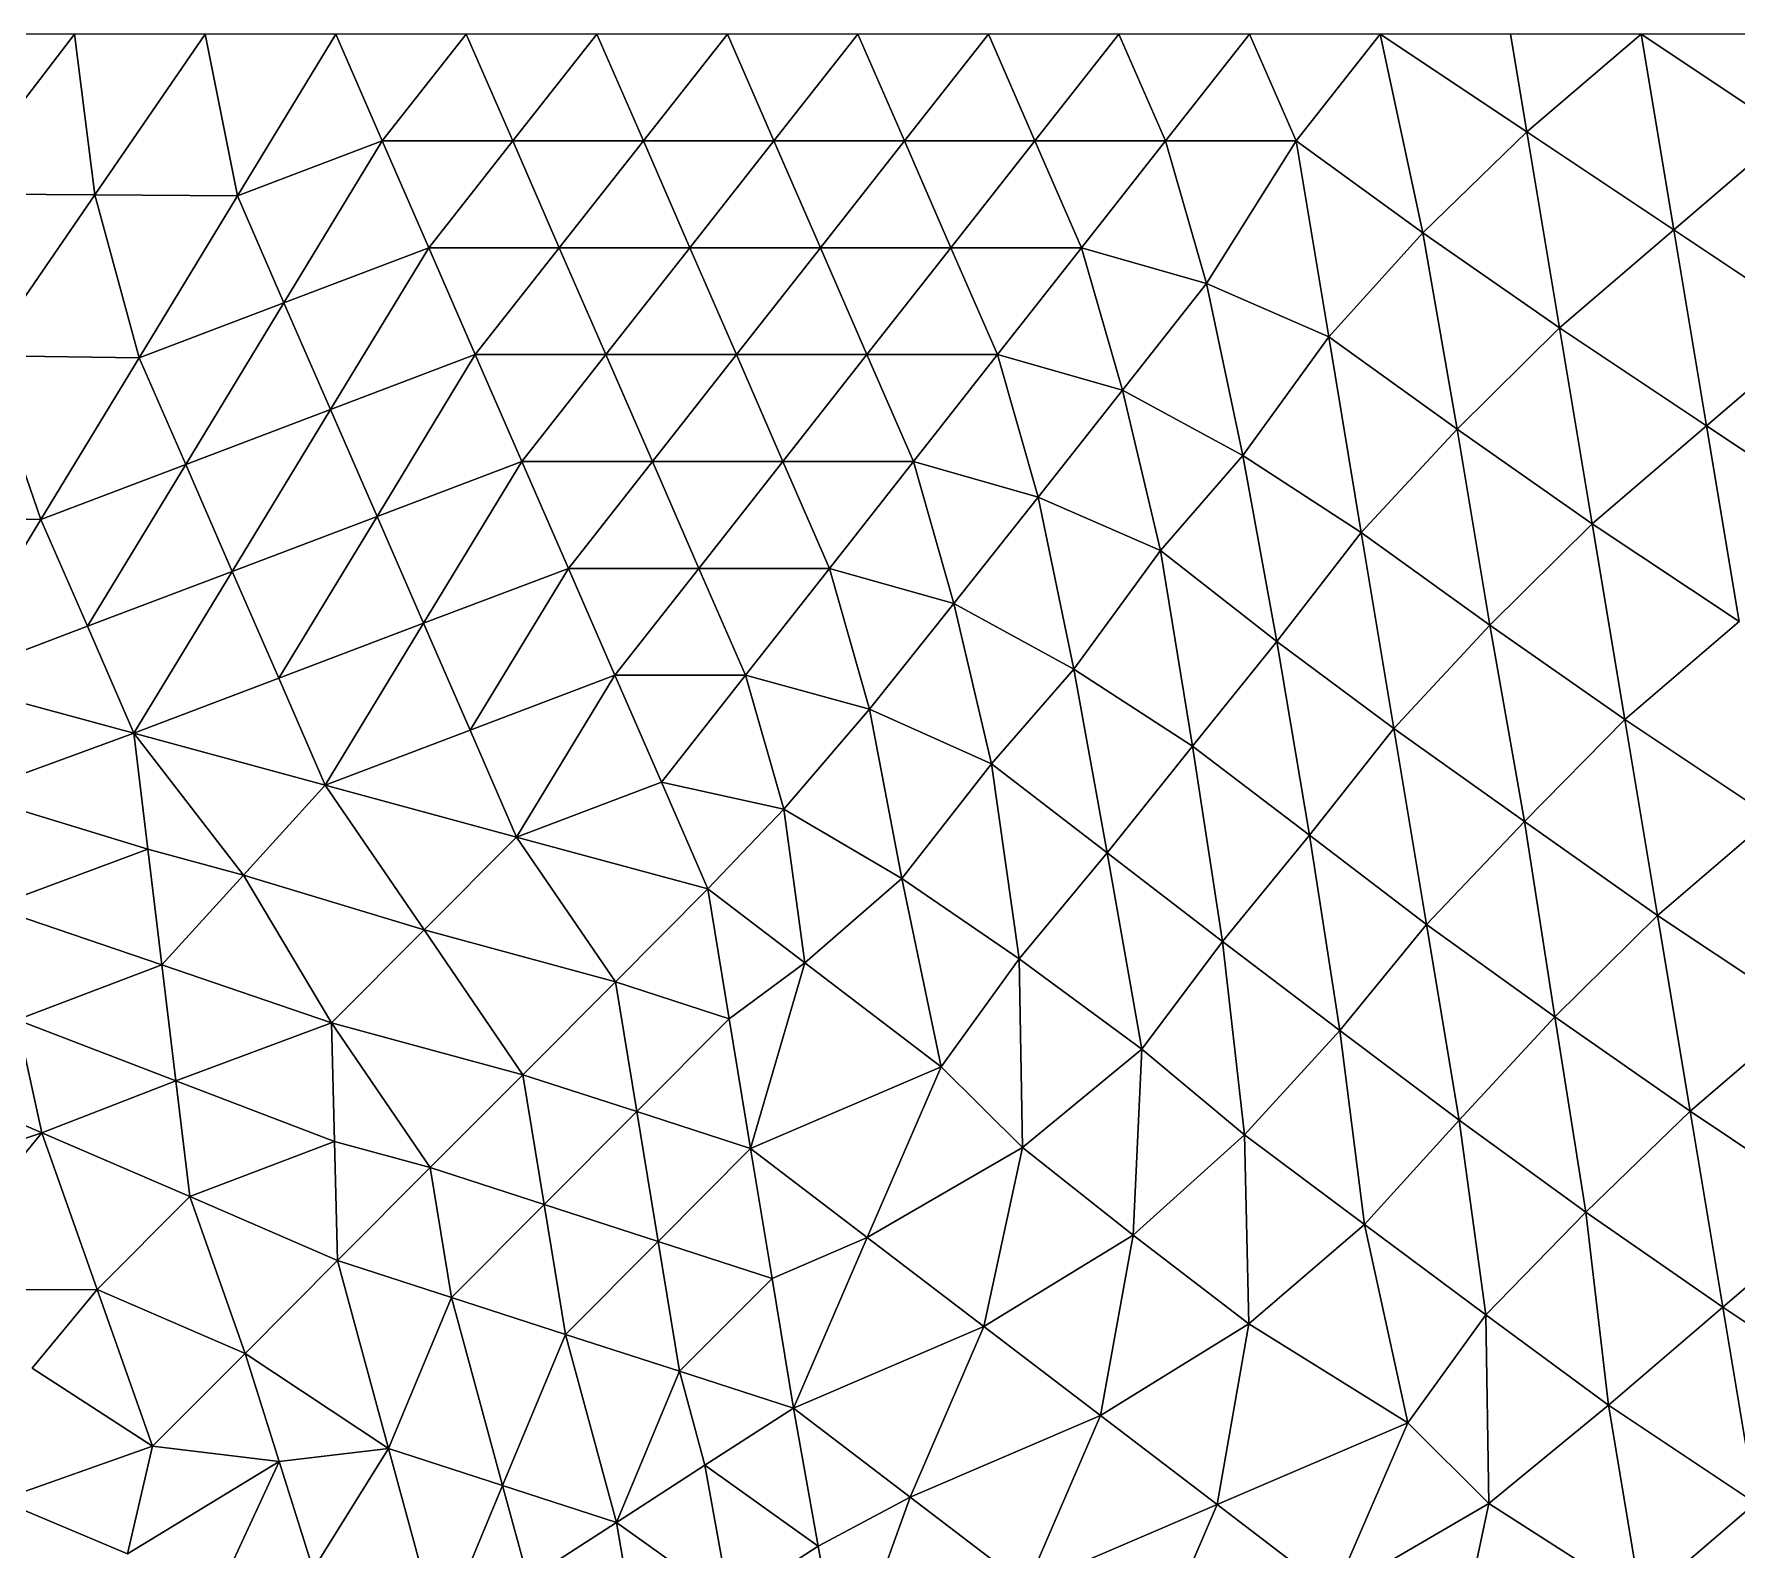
# Model space of a CAD drawing. Extents: x 100 to 350, y 100 to 150.
# Drawn here: x 308.89 to 329.27, y 131.86 to 150 of the extents above; entities that cross this region are included whole.
import ezdxf

# ---------------------------------------------------------------- set-up
doc = ezdxf.new("R2010")
doc.units = 0

msp = doc.modelspace()

# ---------------------------------------------------------------- linework, layer by layer
at = {"color": 7}
for p, q in [((309.375, 150), (307.8125, 150)), ((310.9375, 150), (309.375, 150)), ((312.5, 150), (310.9375, 150)), ((314.0625, 150), (312.5, 150)), ((315.625, 150), (314.0625, 150)), ((317.1875, 150), (315.625, 150)), ((318.75, 150), (317.1875, 150)), ((320.3125, 150), (318.75, 150)), ((321.875, 150), (320.3125, 150)), ((323.4375, 150), (321.875, 150)), ((325, 150), (323.4375, 150)), ((326.5625, 150), (325, 150)), ((328.125, 150), (326.5625, 150)), ((329.6875, 150), (328.125, 150))]:
    msp.add_line(p, q, dxfattribs=at)
at = {"color": 1}
for p, q in [((309.375, 150), (307.907864, 148.086716)), ((307.907864, 148.086716), (309.375, 150)), ((309.615818, 148.075268), (309.375, 150)), ((309.375, 150), (309.615818, 148.075268)), ((310.9375, 150), (309.615818, 148.075268)), ((309.615818, 148.075268), (310.9375, 150)), ((310.9375, 150), (311.323771, 148.063821)), ((311.323771, 148.063821), (310.9375, 150)), ((311.323771, 148.063821), (312.5, 150)), ((312.5, 150), (311.323771, 148.063821)), ((312.5, 150), (313.056879, 148.721244)), ((313.056879, 148.721244), (312.5, 150)), ((313.056879, 148.721244), (314.0625, 150)), ((314.0625, 150), (313.056879, 148.721244)), ((314.0625, 150), (314.619379, 148.721244)), ((314.619379, 148.721244), (314.0625, 150)), ((314.619379, 148.721244), (315.625, 150)), ((315.625, 150), (314.619379, 148.721244)), ((315.625, 150), (316.181879, 148.721244)), ((316.181879, 148.721244), (315.625, 150)), ((316.181879, 148.721244), (317.1875, 150)), ((317.1875, 150), (316.181879, 148.721244)), ((317.1875, 150), (317.744379, 148.721244)), ((317.744379, 148.721244), (317.1875, 150)), ((317.744379, 148.721244), (318.75, 150)), ((318.75, 150), (317.744379, 148.721244)), ((319.306879, 148.721244), (318.75, 150)), ((318.75, 150), (319.306879, 148.721244)), ((320.3125, 150), (319.306879, 148.721244)), ((319.306879, 148.721244), (320.3125, 150)), ((320.3125, 150), (320.869379, 148.721244)), ((320.869379, 148.721244), (320.3125, 150)), ((320.869379, 148.721244), (321.875, 150)), ((321.875, 150), (320.869379, 148.721244)), ((321.875, 150), (322.431879, 148.721244)), ((322.431879, 148.721244), (321.875, 150)), ((322.431879, 148.721244), (323.4375, 150)), ((323.4375, 150), (322.431879, 148.721244)), ((323.4375, 150), (323.994379, 148.721244)), ((323.994379, 148.721244), (323.4375, 150)), ((323.994379, 148.721244), (325, 150)), ((325, 150), (323.994379, 148.721244)), ((326.757813, 148.828125), (325, 150)), ((325, 150), (325.511147, 147.620623)), ((325.511147, 147.620623), (325, 150)), ((325, 150), (326.757813, 148.828125)), ((326.5625, 150), (326.757813, 148.828125)), ((326.757813, 148.828125), (326.5625, 150)), ((328.125, 150), (326.757813, 148.828125)), ((326.757813, 148.828125), (328.125, 150)), ((328.515625, 147.65625), (328.125, 150)), ((329.882813, 148.828125), (328.125, 150)), ((328.125, 150), (328.515625, 147.65625)), ((328.125, 150), (329.882813, 148.828125)), ((326.757813, 148.828125), (325.511147, 147.620623)), ((325.511147, 147.620623), (326.757813, 148.828125)), ((326.757813, 148.828125), (328.515625, 147.65625)), ((326.757813, 148.828125), (327.148438, 146.484375)), ((328.515625, 147.65625), (326.757813, 148.828125)), ((327.148438, 146.484375), (326.757813, 148.828125)), ((329.882813, 148.828125), (328.515625, 147.65625)), ((328.515625, 147.65625), (329.882813, 148.828125)), ((313.056879, 148.721244), (311.323771, 148.063821)), ((311.323771, 148.063821), (313.056879, 148.721244)), ((311.88065, 146.785065), (313.056879, 148.721244)), ((313.056879, 148.721244), (311.88065, 146.785065)), ((313.056879, 148.721244), (313.613758, 147.442488)), ((314.619379, 148.721244), (313.056879, 148.721244)), ((313.613758, 147.442488), (313.056879, 148.721244)), ((313.056879, 148.721244), (314.619379, 148.721244)), ((313.613758, 147.442488), (314.619379, 148.721244)), ((314.619379, 148.721244), (313.613758, 147.442488)), ((316.181879, 148.721244), (314.619379, 148.721244)), ((314.619379, 148.721244), (315.176258, 147.442488)), ((315.176258, 147.442488), (314.619379, 148.721244)), ((314.619379, 148.721244), (316.181879, 148.721244)), ((315.176258, 147.442488), (316.181879, 148.721244)), ((316.181879, 148.721244), (315.176258, 147.442488)), ((316.181879, 148.721244), (316.738758, 147.442488)), ((317.744379, 148.721244), (316.181879, 148.721244)), ((316.738758, 147.442488), (316.181879, 148.721244)), ((316.181879, 148.721244), (317.744379, 148.721244)), ((316.738758, 147.442488), (317.744379, 148.721244)), ((317.744379, 148.721244), (316.738758, 147.442488)), ((317.744379, 148.721244), (319.306879, 148.721244)), ((318.301258, 147.442488), (317.744379, 148.721244)), ((319.306879, 148.721244), (317.744379, 148.721244)), ((317.744379, 148.721244), (318.301258, 147.442488)), ((319.306879, 148.721244), (318.301258, 147.442488)), ((318.301258, 147.442488), (319.306879, 148.721244)), ((319.306879, 148.721244), (320.869379, 148.721244)), ((319.863758, 147.442488), (319.306879, 148.721244)), ((319.306879, 148.721244), (319.863758, 147.442488)), ((320.869379, 148.721244), (319.306879, 148.721244)), ((320.869379, 148.721244), (319.863758, 147.442488)), ((319.863758, 147.442488), (320.869379, 148.721244)), ((322.431879, 148.721244), (320.869379, 148.721244)), ((320.869379, 148.721244), (321.426258, 147.442488)), ((321.426258, 147.442488), (320.869379, 148.721244)), ((320.869379, 148.721244), (322.431879, 148.721244)), ((321.426258, 147.442488), (322.431879, 148.721244)), ((322.431879, 148.721244), (321.426258, 147.442488)), ((322.431879, 148.721244), (322.922117, 147.016536)), ((323.994379, 148.721244), (322.431879, 148.721244)), ((322.922117, 147.016536), (322.431879, 148.721244)), ((322.431879, 148.721244), (323.994379, 148.721244)), ((322.922117, 147.016536), (323.994379, 148.721244)), ((323.994379, 148.721244), (322.922117, 147.016536)), ((324.385004, 146.377494), (323.994379, 148.721244)), ((325.511147, 147.620623), (323.994379, 148.721244)), ((323.994379, 148.721244), (324.385004, 146.377494)), ((323.994379, 148.721244), (325.511147, 147.620623)), ((307.907864, 148.086716), (309.615818, 148.075268)), ((309.615818, 148.075268), (307.907864, 148.086716)), ((308.294135, 146.150536), (309.615818, 148.075268)), ((309.615818, 148.075268), (308.294135, 146.150536)), ((310.147542, 146.127641), (309.615818, 148.075268)), ((309.615818, 148.075268), (311.323771, 148.063821)), ((309.615818, 148.075268), (310.147542, 146.127641)), ((311.323771, 148.063821), (309.615818, 148.075268)), ((310.147542, 146.127641), (311.323771, 148.063821)), ((311.323771, 148.063821), (310.147542, 146.127641)), ((311.323771, 148.063821), (311.88065, 146.785065)), ((311.88065, 146.785065), (311.323771, 148.063821)), ((325.511147, 147.620623), (324.385004, 146.377494)), ((324.385004, 146.377494), (325.511147, 147.620623)), ((325.921859, 145.270935), (325.511147, 147.620623)), ((327.148438, 146.484375), (325.511147, 147.620623)), ((325.511147, 147.620623), (325.921859, 145.270935)), ((325.511147, 147.620623), (327.148438, 146.484375)), ((328.515625, 147.65625), (327.148438, 146.484375)), ((327.148438, 146.484375), (328.515625, 147.65625)), ((328.90625, 145.3125), (328.515625, 147.65625)), ((328.515625, 147.65625), (330.273438, 146.484375)), ((330.273438, 146.484375), (328.515625, 147.65625)), ((328.515625, 147.65625), (328.90625, 145.3125)), ((313.613758, 147.442488), (311.88065, 146.785065)), ((311.88065, 146.785065), (313.613758, 147.442488)), ((312.437529, 145.506309), (313.613758, 147.442488)), ((313.613758, 147.442488), (312.437529, 145.506309)), ((315.176258, 147.442488), (313.613758, 147.442488)), ((313.613758, 147.442488), (314.170637, 146.163732)), ((313.613758, 147.442488), (315.176258, 147.442488)), ((314.170637, 146.163732), (313.613758, 147.442488)), ((314.170637, 146.163732), (315.176258, 147.442488)), ((315.176258, 147.442488), (314.170637, 146.163732)), ((315.176258, 147.442488), (315.733137, 146.163732)), ((316.738758, 147.442488), (315.176258, 147.442488)), ((315.176258, 147.442488), (316.738758, 147.442488)), ((315.733137, 146.163732), (315.176258, 147.442488)), ((315.733137, 146.163732), (316.738758, 147.442488)), ((316.738758, 147.442488), (315.733137, 146.163732)), ((318.301258, 147.442488), (316.738758, 147.442488)), ((316.738758, 147.442488), (317.295637, 146.163732)), ((317.295637, 146.163732), (316.738758, 147.442488)), ((316.738758, 147.442488), (318.301258, 147.442488)), ((317.295637, 146.163732), (318.301258, 147.442488)), ((318.301258, 147.442488), (317.295637, 146.163732)), ((318.858137, 146.163732), (318.301258, 147.442488)), ((318.301258, 147.442488), (318.858137, 146.163732)), ((319.863758, 147.442488), (318.301258, 147.442488)), ((318.301258, 147.442488), (319.863758, 147.442488)), ((318.858137, 146.163732), (319.863758, 147.442488)), ((319.863758, 147.442488), (318.858137, 146.163732)), ((321.426258, 147.442488), (319.863758, 147.442488)), ((319.863758, 147.442488), (320.420637, 146.163732)), ((320.420637, 146.163732), (319.863758, 147.442488)), ((319.863758, 147.442488), (321.426258, 147.442488)), ((321.426258, 147.442488), (320.420637, 146.163732)), ((320.420637, 146.163732), (321.426258, 147.442488)), ((321.915796, 145.738006), (321.426258, 147.442488)), ((321.426258, 147.442488), (321.915796, 145.738006)), ((322.922117, 147.016536), (321.426258, 147.442488)), ((321.426258, 147.442488), (322.922117, 147.016536)), ((321.915796, 145.738006), (322.922117, 147.016536)), ((322.922117, 147.016536), (321.915796, 145.738006)), ((322.922117, 147.016536), (324.385004, 146.377494)), ((323.356624, 144.956893), (322.922117, 147.016536)), ((324.385004, 146.377494), (322.922117, 147.016536)), ((322.922117, 147.016536), (323.356624, 144.956893)), ((311.88065, 146.785065), (310.147542, 146.127641)), ((310.147542, 146.127641), (311.88065, 146.785065)), ((310.704422, 144.848885), (311.88065, 146.785065)), ((311.88065, 146.785065), (310.704422, 144.848885)), ((311.88065, 146.785065), (312.437529, 145.506309)), ((312.437529, 145.506309), (311.88065, 146.785065)), ((324.385004, 146.377494), (323.356624, 144.956893)), ((323.356624, 144.956893), (324.385004, 146.377494)), ((324.385004, 146.377494), (325.921859, 145.270935)), ((324.385004, 146.377494), (324.775629, 144.033744)), ((325.921859, 145.270935), (324.385004, 146.377494)), ((324.775629, 144.033744), (324.385004, 146.377494)), ((327.148438, 146.484375), (325.921859, 145.270935)), ((325.921859, 145.270935), (327.148438, 146.484375)), ((327.148438, 146.484375), (328.90625, 145.3125)), ((328.90625, 145.3125), (327.148438, 146.484375)), ((327.148438, 146.484375), (327.539063, 144.140625)), ((327.539063, 144.140625), (327.148438, 146.484375)), ((330.273438, 146.484375), (328.90625, 145.3125)), ((328.90625, 145.3125), (330.273438, 146.484375)), ((308.294135, 146.150536), (308.971314, 144.191462)), ((310.147542, 146.127641), (308.294135, 146.150536)), ((308.294135, 146.150536), (310.147542, 146.127641)), ((308.971314, 144.191462), (308.294135, 146.150536)), ((314.170637, 146.163732), (312.437529, 145.506309)), ((312.437529, 145.506309), (314.170637, 146.163732)), ((312.994408, 144.227553), (314.170637, 146.163732)), ((314.170637, 146.163732), (312.994408, 144.227553)), ((314.727516, 144.884976), (314.170637, 146.163732)), ((314.170637, 146.163732), (314.727516, 144.884976)), ((315.733137, 146.163732), (314.170637, 146.163732)), ((314.170637, 146.163732), (315.733137, 146.163732)), ((314.727516, 144.884976), (315.733137, 146.163732)), ((315.733137, 146.163732), (314.727516, 144.884976)), ((316.290016, 144.884976), (315.733137, 146.163732)), ((315.733137, 146.163732), (317.295637, 146.163732)), ((317.295637, 146.163732), (315.733137, 146.163732)), ((315.733137, 146.163732), (316.290016, 144.884976)), ((317.295637, 146.163732), (316.290016, 144.884976)), ((316.290016, 144.884976), (317.295637, 146.163732)), ((317.852516, 144.884976), (317.295637, 146.163732)), ((317.295637, 146.163732), (318.858137, 146.163732)), ((317.295637, 146.163732), (317.852516, 144.884976)), ((318.858137, 146.163732), (317.295637, 146.163732)), ((317.852516, 144.884976), (318.858137, 146.163732)), ((318.858137, 146.163732), (317.852516, 144.884976)), ((318.858137, 146.163732), (320.420637, 146.163732)), ((320.420637, 146.163732), (318.858137, 146.163732)), ((318.858137, 146.163732), (319.415016, 144.884976)), ((319.415016, 144.884976), (318.858137, 146.163732)), ((319.415016, 144.884976), (320.420637, 146.163732)), ((320.420637, 146.163732), (319.415016, 144.884976)), ((320.420637, 146.163732), (321.915796, 145.738006)), ((320.420637, 146.163732), (320.908545, 144.460002)), ((321.915796, 145.738006), (320.420637, 146.163732)), ((320.908545, 144.460002), (320.420637, 146.163732)), ((308.971314, 144.191462), (310.147542, 146.127641)), ((310.147542, 146.127641), (308.971314, 144.191462)), ((310.147542, 146.127641), (310.704422, 144.848885)), ((310.704422, 144.848885), (310.147542, 146.127641)), ((321.915796, 145.738006), (320.908545, 144.460002)), ((320.908545, 144.460002), (321.915796, 145.738006)), ((322.371193, 143.82059), (321.915796, 145.738006)), ((321.915796, 145.738006), (322.371193, 143.82059)), ((323.356624, 144.956893), (321.915796, 145.738006)), ((321.915796, 145.738006), (323.356624, 144.956893)), ((312.437529, 145.506309), (310.704422, 144.848885)), ((310.704422, 144.848885), (312.437529, 145.506309)), ((312.437529, 145.506309), (311.261301, 143.570129)), ((311.261301, 143.570129), (312.437529, 145.506309)), ((312.437529, 145.506309), (312.994408, 144.227553)), ((312.994408, 144.227553), (312.437529, 145.506309)), ((324.775629, 144.033744), (325.921859, 145.270935)), ((325.921859, 145.270935), (324.775629, 144.033744)), ((325.921859, 145.270935), (327.539063, 144.140625)), ((327.539063, 144.140625), (325.921859, 145.270935)), ((325.921859, 145.270935), (326.315832, 142.926196)), ((326.315832, 142.926196), (325.921859, 145.270935)), ((328.90625, 145.3125), (327.539063, 144.140625)), ((327.539063, 144.140625), (328.90625, 145.3125)), ((329.296875, 142.96875), (328.90625, 145.3125)), ((330.664063, 144.140625), (328.90625, 145.3125)), ((328.90625, 145.3125), (329.296875, 142.96875)), ((328.90625, 145.3125), (330.664063, 144.140625)), ((322.371193, 143.82059), (323.356624, 144.956893)), ((323.356624, 144.956893), (322.371193, 143.82059)), ((324.775629, 144.033744), (323.356624, 144.956893)), ((323.356624, 144.956893), (323.763257, 142.732048)), ((323.763257, 142.732048), (323.356624, 144.956893)), ((323.356624, 144.956893), (324.775629, 144.033744)), ((310.704422, 144.848885), (308.971314, 144.191462)), ((308.971314, 144.191462), (310.704422, 144.848885)), ((309.528193, 142.912706), (310.704422, 144.848885)), ((310.704422, 144.848885), (309.528193, 142.912706)), ((311.261301, 143.570129), (310.704422, 144.848885)), ((310.704422, 144.848885), (311.261301, 143.570129)), ((312.994408, 144.227553), (314.727516, 144.884976)), ((314.727516, 144.884976), (312.994408, 144.227553)), ((313.551288, 142.948797), (314.727516, 144.884976)), ((314.727516, 144.884976), (313.551288, 142.948797)), ((314.727516, 144.884976), (316.290016, 144.884976)), ((316.290016, 144.884976), (314.727516, 144.884976)), ((314.727516, 144.884976), (315.284395, 143.60622)), ((315.284395, 143.60622), (314.727516, 144.884976)), ((315.284395, 143.60622), (316.290016, 144.884976)), ((316.290016, 144.884976), (315.284395, 143.60622)), ((316.290016, 144.884976), (317.852516, 144.884976)), ((316.290016, 144.884976), (316.846895, 143.60622)), ((317.852516, 144.884976), (316.290016, 144.884976)), ((316.846895, 143.60622), (316.290016, 144.884976)), ((317.852516, 144.884976), (316.846895, 143.60622)), ((316.846895, 143.60622), (317.852516, 144.884976)), ((319.415016, 144.884976), (317.852516, 144.884976)), ((317.852516, 144.884976), (318.409395, 143.60622)), ((318.409395, 143.60622), (317.852516, 144.884976)), ((317.852516, 144.884976), (319.415016, 144.884976)), ((318.409395, 143.60622), (319.415016, 144.884976)), ((319.415016, 144.884976), (318.409395, 143.60622)), ((319.415016, 144.884976), (319.900185, 143.184086)), ((320.908545, 144.460002), (319.415016, 144.884976)), ((319.900185, 143.184086), (319.415016, 144.884976)), ((319.415016, 144.884976), (320.908545, 144.460002)), ((319.900185, 143.184086), (320.908545, 144.460002)), ((320.908545, 144.460002), (319.900185, 143.184086)), ((322.371193, 143.82059), (320.908545, 144.460002)), ((320.908545, 144.460002), (321.3365, 142.401982)), ((320.908545, 144.460002), (322.371193, 143.82059)), ((321.3365, 142.401982), (320.908545, 144.460002)), ((308.971314, 144.191462), (307.117907, 144.214357)), ((307.117907, 144.214357), (308.971314, 144.191462)), ((307.795085, 142.255283), (308.971314, 144.191462)), ((308.971314, 144.191462), (307.795085, 142.255283)), ((308.971314, 144.191462), (309.528193, 142.912706)), ((309.528193, 142.912706), (308.971314, 144.191462)), ((311.261301, 143.570129), (312.994408, 144.227553)), ((312.994408, 144.227553), (311.261301, 143.570129)), ((311.81818, 142.291373), (312.994408, 144.227553)), ((312.994408, 144.227553), (311.81818, 142.291373)), ((312.994408, 144.227553), (313.551288, 142.948797)), ((313.551288, 142.948797), (312.994408, 144.227553)), ((327.539063, 144.140625), (326.315832, 142.926196)), ((326.315832, 142.926196), (327.539063, 144.140625)), ((327.539063, 144.140625), (329.296875, 142.96875)), ((327.539063, 144.140625), (327.929688, 141.796875)), ((329.296875, 142.96875), (327.539063, 144.140625)), ((327.929688, 141.796875), (327.539063, 144.140625)), ((323.763257, 142.732048), (324.775629, 144.033744)), ((324.775629, 144.033744), (323.763257, 142.732048)), ((325.166254, 141.689994), (324.775629, 144.033744)), ((324.775629, 144.033744), (325.166254, 141.689994)), ((326.315832, 142.926196), (324.775629, 144.033744)), ((324.775629, 144.033744), (326.315832, 142.926196)), ((321.3365, 142.401982), (322.371193, 143.82059)), ((322.371193, 143.82059), (321.3365, 142.401982)), ((323.763257, 142.732048), (322.371193, 143.82059)), ((322.371193, 143.82059), (322.756014, 141.478215)), ((322.756014, 141.478215), (322.371193, 143.82059)), ((322.371193, 143.82059), (323.763257, 142.732048)), ((309.528193, 142.912706), (311.261301, 143.570129)), ((311.261301, 143.570129), (309.528193, 142.912706)), ((311.261301, 143.570129), (310.085072, 141.63395)), ((310.085072, 141.63395), (311.261301, 143.570129)), ((311.261301, 143.570129), (311.81818, 142.291373)), ((311.81818, 142.291373), (311.261301, 143.570129)), ((315.284395, 143.60622), (313.551288, 142.948797)), ((313.551288, 142.948797), (315.284395, 143.60622)), ((314.108167, 141.670041), (315.284395, 143.60622)), ((315.284395, 143.60622), (314.108167, 141.670041)), ((315.841274, 142.327464), (315.284395, 143.60622)), ((315.284395, 143.60622), (315.841274, 142.327464)), ((316.846895, 143.60622), (315.284395, 143.60622)), ((315.284395, 143.60622), (316.846895, 143.60622)), ((316.846895, 143.60622), (315.841274, 142.327464)), ((315.841274, 142.327464), (316.846895, 143.60622)), ((318.409395, 143.60622), (316.846895, 143.60622)), ((316.846895, 143.60622), (317.403774, 142.327464)), ((317.403774, 142.327464), (316.846895, 143.60622)), ((316.846895, 143.60622), (318.409395, 143.60622)), ((317.403774, 142.327464), (318.409395, 143.60622)), ((318.409395, 143.60622), (317.403774, 142.327464)), ((318.409395, 143.60622), (318.890264, 141.9195)), ((319.900185, 143.184086), (318.409395, 143.60622)), ((318.890264, 141.9195), (318.409395, 143.60622)), ((318.409395, 143.60622), (319.900185, 143.184086)), ((318.890264, 141.9195), (319.900185, 143.184086)), ((319.900185, 143.184086), (318.890264, 141.9195)), ((319.900185, 143.184086), (320.347818, 141.265951)), ((321.3365, 142.401982), (319.900185, 143.184086)), ((320.347818, 141.265951), (319.900185, 143.184086)), ((319.900185, 143.184086), (321.3365, 142.401982)), ((307.795085, 142.255283), (309.528193, 142.912706)), ((309.528193, 142.912706), (307.795085, 142.255283)), ((309.528193, 142.912706), (310.085072, 141.63395)), ((310.085072, 141.63395), (309.528193, 142.912706)), ((313.551288, 142.948797), (311.81818, 142.291373)), ((311.81818, 142.291373), (313.551288, 142.948797)), ((313.551288, 142.948797), (312.375059, 141.012618)), ((312.375059, 141.012618), (313.551288, 142.948797)), ((313.551288, 142.948797), (314.108167, 141.670041)), ((314.108167, 141.670041), (313.551288, 142.948797)), ((325.166254, 141.689994), (326.315832, 142.926196)), ((326.315832, 142.926196), (325.166254, 141.689994)), ((327.929688, 141.796875), (326.315832, 142.926196)), ((326.315832, 142.926196), (326.730229, 140.575405)), ((326.315832, 142.926196), (327.929688, 141.796875)), ((326.730229, 140.575405), (326.315832, 142.926196)), ((327.929688, 141.796875), (329.296875, 142.96875)), ((329.296875, 142.96875), (327.929688, 141.796875)), ((323.763257, 142.732048), (322.756014, 141.478215)), ((322.756014, 141.478215), (323.763257, 142.732048)), ((325.166254, 141.689994), (323.763257, 142.732048)), ((323.763257, 142.732048), (324.153825, 140.41285)), ((324.153825, 140.41285), (323.763257, 142.732048)), ((323.763257, 142.732048), (325.166254, 141.689994)), ((311.81818, 142.291373), (310.085072, 141.63395)), ((310.085072, 141.63395), (311.81818, 142.291373)), ((312.375059, 141.012618), (311.81818, 142.291373)), ((311.81818, 142.291373), (312.375059, 141.012618)), ((314.108167, 141.670041), (315.841274, 142.327464)), ((315.841274, 142.327464), (314.108167, 141.670041)), ((314.665046, 140.391285), (315.841274, 142.327464)), ((315.841274, 142.327464), (314.665046, 140.391285)), ((315.841274, 142.327464), (317.403774, 142.327464)), ((316.398154, 141.048708), (315.841274, 142.327464)), ((317.403774, 142.327464), (315.841274, 142.327464)), ((315.841274, 142.327464), (316.398154, 141.048708)), ((317.403774, 142.327464), (316.398154, 141.048708)), ((316.398154, 141.048708), (317.403774, 142.327464)), ((317.403774, 142.327464), (318.890264, 141.9195)), ((317.86374, 140.724602), (317.403774, 142.327464)), ((317.403774, 142.327464), (317.86374, 140.724602)), ((318.890264, 141.9195), (317.403774, 142.327464)), ((321.3365, 142.401982), (320.347818, 141.265951)), ((320.347818, 141.265951), (321.3365, 142.401982)), ((321.735246, 140.203045), (321.3365, 142.401982)), ((321.3365, 142.401982), (322.756014, 141.478215)), ((322.756014, 141.478215), (321.3365, 142.401982)), ((321.3365, 142.401982), (321.735246, 140.203045)), ((307.795085, 142.255283), (310.085072, 141.63395)), ((310.085072, 141.63395), (307.795085, 142.255283)), ((318.890264, 141.9195), (317.86374, 140.724602)), ((317.86374, 140.724602), (318.890264, 141.9195)), ((319.274184, 139.89553), (318.890264, 141.9195)), ((318.890264, 141.9195), (320.347818, 141.265951)), ((320.347818, 141.265951), (318.890264, 141.9195)), ((318.890264, 141.9195), (319.274184, 139.89553)), ((312.375059, 141.012618), (314.108167, 141.670041)), ((314.108167, 141.670041), (312.375059, 141.012618)), ((314.108167, 141.670041), (314.665046, 140.391285)), ((314.665046, 140.391285), (314.108167, 141.670041)), ((324.153825, 140.41285), (325.166254, 141.689994)), ((325.166254, 141.689994), (324.153825, 140.41285)), ((325.555744, 139.346513), (325.166254, 141.689994)), ((326.730229, 140.575405), (325.166254, 141.689994)), ((325.166254, 141.689994), (325.555744, 139.346513)), ((325.166254, 141.689994), (326.730229, 140.575405)), ((326.730229, 140.575405), (327.929688, 141.796875)), ((327.929688, 141.796875), (326.730229, 140.575405)), ((327.929688, 141.796875), (328.320313, 139.453125)), ((329.6875, 140.625), (327.929688, 141.796875)), ((328.320313, 139.453125), (327.929688, 141.796875)), ((327.929688, 141.796875), (329.6875, 140.625)), ((310.085072, 141.63395), (308.091967, 140.904815)), ((308.091967, 140.904815), (310.085072, 141.63395)), ((310.085072, 141.63395), (312.375059, 141.012618)), ((312.375059, 141.012618), (310.085072, 141.63395)), ((310.085072, 141.63395), (311.396949, 139.936961)), ((310.251956, 140.247627), (310.085072, 141.63395)), ((311.396949, 139.936961), (310.085072, 141.63395)), ((310.085072, 141.63395), (310.251956, 140.247627)), ((322.756014, 141.478215), (321.735246, 140.203045)), ((321.735246, 140.203045), (322.756014, 141.478215)), ((322.756014, 141.478215), (324.153825, 140.41285)), ((322.756014, 141.478215), (323.114909, 139.141977)), ((324.153825, 140.41285), (322.756014, 141.478215)), ((323.114909, 139.141977), (322.756014, 141.478215)), ((320.347818, 141.265951), (319.274184, 139.89553)), ((319.274184, 139.89553), (320.347818, 141.265951)), ((320.347818, 141.265951), (321.735246, 140.203045)), ((321.735246, 140.203045), (320.347818, 141.265951)), ((320.347818, 141.265951), (320.681516, 138.935679)), ((320.681516, 138.935679), (320.347818, 141.265951)), ((316.398154, 141.048708), (314.665046, 140.391285)), ((314.665046, 140.391285), (316.398154, 141.048708)), ((316.955033, 139.769952), (316.398154, 141.048708)), ((316.398154, 141.048708), (316.955033, 139.769952)), ((317.86374, 140.724602), (316.398154, 141.048708)), ((316.398154, 141.048708), (317.86374, 140.724602)), ((310.251956, 140.247627), (308.091967, 140.904815)), ((308.091967, 140.904815), (310.251956, 140.247627)), ((312.375059, 141.012618), (311.396949, 139.936961)), ((311.396949, 139.936961), (312.375059, 141.012618)), ((314.665046, 140.391285), (312.375059, 141.012618)), ((312.375059, 141.012618), (313.556938, 139.279773)), ((313.556938, 139.279773), (312.375059, 141.012618)), ((312.375059, 141.012618), (314.665046, 140.391285)), ((317.86374, 140.724602), (316.955033, 139.769952)), ((316.955033, 139.769952), (317.86374, 140.724602)), ((317.86374, 140.724602), (319.274184, 139.89553)), ((317.86374, 140.724602), (318.114242, 138.887483)), ((319.274184, 139.89553), (317.86374, 140.724602)), ((318.114242, 138.887483), (317.86374, 140.724602)), ((326.730229, 140.575405), (325.555744, 139.346513)), ((325.555744, 139.346513), (326.730229, 140.575405)), ((327.093545, 138.23973), (326.730229, 140.575405)), ((326.730229, 140.575405), (328.320313, 139.453125)), ((328.320313, 139.453125), (326.730229, 140.575405)), ((326.730229, 140.575405), (327.093545, 138.23973)), ((329.6875, 140.625), (328.320313, 139.453125)), ((328.320313, 139.453125), (329.6875, 140.625)), ((310.251956, 140.247627), (308.38885, 139.554348)), ((308.38885, 139.554348), (310.251956, 140.247627)), ((310.41884, 138.861304), (310.251956, 140.247627)), ((310.251956, 140.247627), (310.41884, 138.861304)), ((311.396949, 139.936961), (310.251956, 140.247627)), ((310.251956, 140.247627), (311.396949, 139.936961)), ((314.665046, 140.391285), (313.556938, 139.279773)), ((313.556938, 139.279773), (314.665046, 140.391285)), ((315.846925, 138.65844), (314.665046, 140.391285)), ((314.665046, 140.391285), (316.955033, 139.769952)), ((316.955033, 139.769952), (314.665046, 140.391285)), ((314.665046, 140.391285), (315.846925, 138.65844)), ((324.153825, 140.41285), (323.114909, 139.141977)), ((323.114909, 139.141977), (324.153825, 140.41285)), ((324.51664, 138.075684), (324.153825, 140.41285)), ((324.153825, 140.41285), (325.555744, 139.346513)), ((325.555744, 139.346513), (324.153825, 140.41285)), ((324.153825, 140.41285), (324.51664, 138.075684)), ((321.735246, 140.203045), (320.681516, 138.935679)), ((320.681516, 138.935679), (321.735246, 140.203045)), ((322.149391, 137.853726), (321.735246, 140.203045)), ((323.114909, 139.141977), (321.735246, 140.203045)), ((321.735246, 140.203045), (322.149391, 137.853726)), ((321.735246, 140.203045), (323.114909, 139.141977)), ((310.41884, 138.861304), (311.396949, 139.936961)), ((311.396949, 139.936961), (310.41884, 138.861304)), ((312.44883, 138.16826), (311.396949, 139.936961)), ((311.396949, 139.936961), (313.556938, 139.279773)), ((311.396949, 139.936961), (312.44883, 138.16826)), ((313.556938, 139.279773), (311.396949, 139.936961)), ((319.274184, 139.89553), (318.114242, 138.887483)), ((318.114242, 138.887483), (319.274184, 139.89553)), ((319.747524, 137.639964), (319.274184, 139.89553)), ((319.274184, 139.89553), (320.681516, 138.935679)), ((320.681516, 138.935679), (319.274184, 139.89553)), ((319.274184, 139.89553), (319.747524, 137.639964)), ((315.846925, 138.65844), (316.955033, 139.769952)), ((316.955033, 139.769952), (315.846925, 138.65844)), ((316.955033, 139.769952), (318.114242, 138.887483)), ((318.114242, 138.887483), (316.955033, 139.769952)), ((316.955033, 139.769952), (317.210771, 138.216562)), ((317.210771, 138.216562), (316.955033, 139.769952)), ((308.38885, 139.554348), (310.41884, 138.861304)), ((310.41884, 138.861304), (308.38885, 139.554348)), ((328.320313, 139.453125), (327.093545, 138.23973)), ((327.093545, 138.23973), (328.320313, 139.453125)), ((328.320313, 139.453125), (330.078125, 138.28125)), ((328.710938, 137.109375), (328.320313, 139.453125)), ((330.078125, 138.28125), (328.320313, 139.453125)), ((328.320313, 139.453125), (328.710938, 137.109375)), ((313.556938, 139.279773), (312.44883, 138.16826)), ((312.44883, 138.16826), (313.556938, 139.279773)), ((313.556938, 139.279773), (315.846925, 138.65844)), ((315.846925, 138.65844), (313.556938, 139.279773)), ((313.556938, 139.279773), (314.738817, 137.546928)), ((314.738817, 137.546928), (313.556938, 139.279773)), ((325.555744, 139.346513), (324.51664, 138.075684)), ((324.51664, 138.075684), (325.555744, 139.346513)), ((325.555744, 139.346513), (327.093545, 138.23973)), ((325.555744, 139.346513), (325.947504, 137.002494)), ((327.093545, 138.23973), (325.555744, 139.346513)), ((325.947504, 137.002494), (325.555744, 139.346513)), ((323.114909, 139.141977), (322.149391, 137.853726)), ((322.149391, 137.853726), (323.114909, 139.141977)), ((323.114909, 139.141977), (324.51664, 138.075684)), ((324.51664, 138.075684), (323.114909, 139.141977)), ((323.114909, 139.141977), (323.37834, 136.828342)), ((323.37834, 136.828342), (323.114909, 139.141977)), ((308.685732, 138.203881), (310.41884, 138.861304)), ((310.41884, 138.861304), (308.685732, 138.203881)), ((310.41884, 138.861304), (312.44883, 138.16826)), ((310.585724, 137.474981), (310.41884, 138.861304)), ((312.44883, 138.16826), (310.41884, 138.861304)), ((310.41884, 138.861304), (310.585724, 137.474981)), ((318.114242, 138.887483), (317.210771, 138.216562)), ((317.210771, 138.216562), (318.114242, 138.887483)), ((318.114242, 138.887483), (317.46651, 136.663171)), ((317.46651, 136.663171), (318.114242, 138.887483)), ((319.747524, 137.639964), (318.114242, 138.887483)), ((318.114242, 138.887483), (319.747524, 137.639964)), ((320.681516, 138.935679), (319.747524, 137.639964)), ((319.747524, 137.639964), (320.681516, 138.935679)), ((320.681516, 138.935679), (322.149391, 137.853726)), ((320.681516, 138.935679), (320.718639, 136.675625)), ((322.149391, 137.853726), (320.681516, 138.935679)), ((320.718639, 136.675625), (320.681516, 138.935679)), ((314.738817, 137.546928), (315.846925, 138.65844)), ((315.846925, 138.65844), (314.738817, 137.546928)), ((317.210771, 138.216562), (315.846925, 138.65844)), ((315.846925, 138.65844), (316.102663, 137.105049)), ((316.102663, 137.105049), (315.846925, 138.65844)), ((315.846925, 138.65844), (317.210771, 138.216562)), ((308.685732, 138.203881), (310.585724, 137.474981)), ((308.685732, 138.203881), (308.982614, 136.853413)), ((310.585724, 137.474981), (308.685732, 138.203881)), ((308.982614, 136.853413), (308.685732, 138.203881)), ((316.102663, 137.105049), (317.210771, 138.216562)), ((317.210771, 138.216562), (316.102663, 137.105049)), ((317.210771, 138.216562), (317.46651, 136.663171)), ((317.46651, 136.663171), (317.210771, 138.216562)), ((327.093545, 138.23973), (325.947504, 137.002494)), ((325.947504, 137.002494), (327.093545, 138.23973)), ((327.464272, 135.901873), (327.093545, 138.23973)), ((328.710938, 137.109375), (327.093545, 138.23973)), ((327.093545, 138.23973), (327.464272, 135.901873)), ((327.093545, 138.23973), (328.710938, 137.109375)), ((328.710938, 137.109375), (330.078125, 138.28125)), ((330.078125, 138.28125), (328.710938, 137.109375)), ((312.44883, 138.16826), (310.585724, 137.474981)), ((310.585724, 137.474981), (312.44883, 138.16826)), ((314.738817, 137.546928), (312.44883, 138.16826)), ((312.44883, 138.16826), (313.630709, 136.435415)), ((312.44883, 138.16826), (314.738817, 137.546928)), ((312.485716, 136.746081), (312.44883, 138.16826)), ((313.630709, 136.435415), (312.44883, 138.16826)), ((312.44883, 138.16826), (312.485716, 136.746081)), ((324.51664, 138.075684), (323.37834, 136.828342)), ((323.37834, 136.828342), (324.51664, 138.075684)), ((324.815137, 135.75355), (324.51664, 138.075684)), ((325.947504, 137.002494), (324.51664, 138.075684)), ((324.51664, 138.075684), (324.815137, 135.75355)), ((324.51664, 138.075684), (325.947504, 137.002494)), ((322.149391, 137.853726), (320.718639, 136.675625)), ((320.718639, 136.675625), (322.149391, 137.853726)), ((322.04403, 135.627406), (322.149391, 137.853726)), ((322.149391, 137.853726), (322.04403, 135.627406)), ((322.149391, 137.853726), (323.37834, 136.828342)), ((323.37834, 136.828342), (322.149391, 137.853726)), ((307.212621, 137.618169), (308.982614, 136.853413)), ((308.982614, 136.853413), (307.212621, 137.618169)), ((317.46651, 136.663171), (319.747524, 137.639964)), ((319.747524, 137.639964), (317.46651, 136.663171)), ((319.747524, 137.639964), (318.862756, 135.598177)), ((318.862756, 135.598177), (319.747524, 137.639964)), ((320.718639, 136.675625), (319.747524, 137.639964)), ((319.747524, 137.639964), (320.718639, 136.675625)), ((310.585724, 137.474981), (308.982614, 136.853413)), ((308.982614, 136.853413), (310.585724, 137.474981)), ((310.752608, 136.088658), (310.585724, 137.474981)), ((310.585724, 137.474981), (310.752608, 136.088658)), ((312.485716, 136.746081), (310.585724, 137.474981)), ((310.585724, 137.474981), (312.485716, 136.746081)), ((313.630709, 136.435415), (314.738817, 137.546928)), ((314.738817, 137.546928), (313.630709, 136.435415)), ((314.738817, 137.546928), (316.102663, 137.105049)), ((316.102663, 137.105049), (314.738817, 137.546928)), ((314.738817, 137.546928), (314.994556, 135.993537)), ((314.994556, 135.993537), (314.738817, 137.546928)), ((314.994556, 135.993537), (316.102663, 137.105049)), ((316.102663, 137.105049), (314.994556, 135.993537)), ((316.102663, 137.105049), (317.46651, 136.663171)), ((316.358402, 135.551659), (316.102663, 137.105049)), ((317.46651, 136.663171), (316.102663, 137.105049)), ((316.102663, 137.105049), (316.358402, 135.551659)), ((325.947504, 137.002494), (324.815137, 135.75355)), ((324.815137, 135.75355), (325.947504, 137.002494)), ((325.947504, 137.002494), (327.464272, 135.901873)), ((327.464272, 135.901873), (325.947504, 137.002494)), ((325.947504, 137.002494), (326.266236, 134.674551)), ((326.266236, 134.674551), (325.947504, 137.002494)), ((327.464272, 135.901873), (328.710938, 137.109375)), ((328.710938, 137.109375), (327.464272, 135.901873)), ((328.710938, 137.109375), (329.101563, 134.765625)), ((330.46875, 135.9375), (328.710938, 137.109375)), ((329.101563, 134.765625), (328.710938, 137.109375)), ((328.710938, 137.109375), (330.46875, 135.9375)), ((308.982614, 136.853413), (307.321427, 136.29498)), ((307.321427, 136.29498), (308.982614, 136.853413)), ((308.982614, 136.853413), (307.430233, 134.971792)), ((307.430233, 134.971792), (308.982614, 136.853413)), ((309.6445, 134.977145), (308.982614, 136.853413)), ((308.982614, 136.853413), (310.752608, 136.088658)), ((310.752608, 136.088658), (308.982614, 136.853413)), ((308.982614, 136.853413), (309.6445, 134.977145)), ((323.37834, 136.828342), (322.04403, 135.627406)), ((322.04403, 135.627406), (323.37834, 136.828342)), ((323.37834, 136.828342), (324.815137, 135.75355)), ((323.37834, 136.828342), (323.428467, 134.565208)), ((324.815137, 135.75355), (323.37834, 136.828342)), ((323.428467, 134.565208), (323.37834, 136.828342)), ((312.485716, 136.746081), (310.752608, 136.088658)), ((310.752608, 136.088658), (312.485716, 136.746081)), ((312.522601, 135.323903), (312.485716, 136.746081)), ((312.485716, 136.746081), (312.522601, 135.323903)), ((313.630709, 136.435415), (312.485716, 136.746081)), ((312.485716, 136.746081), (313.630709, 136.435415)), ((317.46651, 136.663171), (316.358402, 135.551659)), ((316.358402, 135.551659), (317.46651, 136.663171)), ((317.46651, 136.663171), (318.862756, 135.598177)), ((317.722249, 135.109781), (317.46651, 136.663171)), ((318.862756, 135.598177), (317.46651, 136.663171)), ((317.46651, 136.663171), (317.722249, 135.109781)), ((320.718639, 136.675625), (318.862756, 135.598177)), ((318.862756, 135.598177), (320.718639, 136.675625)), ((320.718639, 136.675625), (320.259002, 134.533183)), ((320.259002, 134.533183), (320.718639, 136.675625)), ((322.04403, 135.627406), (320.718639, 136.675625)), ((320.718639, 136.675625), (322.04403, 135.627406)), ((312.522601, 135.323903), (313.630709, 136.435415)), ((313.630709, 136.435415), (312.522601, 135.323903)), ((314.994556, 135.993537), (313.630709, 136.435415)), ((313.630709, 136.435415), (313.886448, 134.882024)), ((313.886448, 134.882024), (313.630709, 136.435415)), ((313.630709, 136.435415), (314.994556, 135.993537)), ((310.752608, 136.088658), (309.6445, 134.977145)), ((309.6445, 134.977145), (310.752608, 136.088658)), ((311.414493, 134.21239), (310.752608, 136.088658)), ((310.752608, 136.088658), (312.522601, 135.323903)), ((312.522601, 135.323903), (310.752608, 136.088658)), ((310.752608, 136.088658), (311.414493, 134.21239)), ((313.886448, 134.882024), (314.994556, 135.993537)), ((314.994556, 135.993537), (313.886448, 134.882024)), ((314.994556, 135.993537), (316.358402, 135.551659)), ((315.250294, 134.440146), (314.994556, 135.993537)), ((316.358402, 135.551659), (314.994556, 135.993537)), ((314.994556, 135.993537), (315.250294, 134.440146)), ((324.815137, 135.75355), (323.428467, 134.565208)), ((323.428467, 134.565208), (324.815137, 135.75355)), ((325.332508, 133.379988), (324.815137, 135.75355)), ((324.815137, 135.75355), (326.266236, 134.674551)), ((326.266236, 134.674551), (324.815137, 135.75355)), ((324.815137, 135.75355), (325.332508, 133.379988)), ((327.464272, 135.901873), (326.266236, 134.674551)), ((326.266236, 134.674551), (327.464272, 135.901873)), ((327.734375, 133.59375), (327.464272, 135.901873)), ((327.464272, 135.901873), (329.101563, 134.765625)), ((329.101563, 134.765625), (327.464272, 135.901873)), ((327.464272, 135.901873), (327.734375, 133.59375)), ((330.46875, 135.9375), (329.101563, 134.765625)), ((329.101563, 134.765625), (330.46875, 135.9375)), ((316.358402, 135.551659), (315.250294, 134.440146)), ((315.250294, 134.440146), (316.358402, 135.551659)), ((316.358402, 135.551659), (316.614141, 133.998268)), ((317.722249, 135.109781), (316.358402, 135.551659)), ((316.614141, 133.998268), (316.358402, 135.551659)), ((316.358402, 135.551659), (317.722249, 135.109781)), ((318.862756, 135.598177), (317.722249, 135.109781)), ((317.722249, 135.109781), (318.862756, 135.598177)), ((318.862756, 135.598177), (317.977987, 133.55639)), ((317.977987, 133.55639), (318.862756, 135.598177)), ((320.259002, 134.533183), (318.862756, 135.598177)), ((318.862756, 135.598177), (320.259002, 134.533183)), ((320.259002, 134.533183), (322.04403, 135.627406)), ((322.04403, 135.627406), (320.259002, 134.533183)), ((321.655248, 133.468189), (322.04403, 135.627406)), ((322.04403, 135.627406), (321.655248, 133.468189)), ((323.428467, 134.565208), (322.04403, 135.627406)), ((322.04403, 135.627406), (323.428467, 134.565208)), ((312.522601, 135.323903), (311.414493, 134.21239)), ((311.414493, 134.21239), (312.522601, 135.323903)), ((313.133439, 133.073591), (312.522601, 135.323903)), ((313.886448, 134.882024), (312.522601, 135.323903)), ((312.522601, 135.323903), (313.133439, 133.073591)), ((312.522601, 135.323903), (313.886448, 134.882024)), ((307.430233, 134.971792), (309.6445, 134.977145)), ((309.6445, 134.977145), (307.430233, 134.971792)), ((309.6445, 134.977145), (308.86831, 134.036335)), ((308.86831, 134.036335), (309.6445, 134.977145)), ((309.6445, 134.977145), (311.414493, 134.21239)), ((310.306386, 133.100877), (309.6445, 134.977145)), ((311.414493, 134.21239), (309.6445, 134.977145)), ((309.6445, 134.977145), (310.306386, 133.100877)), ((316.614141, 133.998268), (317.722249, 135.109781)), ((317.722249, 135.109781), (316.614141, 133.998268)), ((317.722249, 135.109781), (317.977987, 133.55639)), ((317.977987, 133.55639), (317.722249, 135.109781)), ((313.133439, 133.073591), (313.886448, 134.882024)), ((313.886448, 134.882024), (313.133439, 133.073591)), ((313.886448, 134.882024), (314.497285, 132.631713)), ((315.250294, 134.440146), (313.886448, 134.882024)), ((313.886448, 134.882024), (315.250294, 134.440146)), ((314.497285, 132.631713), (313.886448, 134.882024)), ((329.101563, 134.765625), (327.734375, 133.59375)), ((327.734375, 133.59375), (329.101563, 134.765625)), ((329.101563, 134.765625), (330.859375, 133.59375)), ((330.859375, 133.59375), (329.101563, 134.765625)), ((329.101563, 134.765625), (329.492188, 132.421875)), ((329.492188, 132.421875), (329.101563, 134.765625)), ((317.977987, 133.55639), (320.259002, 134.533183)), ((320.259002, 134.533183), (317.977987, 133.55639)), ((320.259002, 134.533183), (319.374233, 132.491396)), ((319.374233, 132.491396), (320.259002, 134.533183)), ((321.655248, 133.468189), (320.259002, 134.533183)), ((320.259002, 134.533183), (321.655248, 133.468189)), ((323.428467, 134.565208), (321.655248, 133.468189)), ((321.655248, 133.468189), (323.428467, 134.565208)), ((323.051494, 132.403195), (323.428467, 134.565208)), ((323.428467, 134.565208), (323.051494, 132.403195)), ((325.332508, 133.379988), (323.428467, 134.565208)), ((323.428467, 134.565208), (325.332508, 133.379988)), ((326.266236, 134.674551), (325.332508, 133.379988)), ((325.332508, 133.379988), (326.266236, 134.674551)), ((326.266236, 134.674551), (327.734375, 133.59375)), ((326.266236, 134.674551), (326.303623, 132.415648)), ((327.734375, 133.59375), (326.266236, 134.674551)), ((326.303623, 132.415648), (326.266236, 134.674551)), ((314.497285, 132.631713), (315.250294, 134.440146)), ((315.250294, 134.440146), (314.497285, 132.631713)), ((315.250294, 134.440146), (316.614141, 133.998268)), ((316.614141, 133.998268), (315.250294, 134.440146)), ((315.250294, 134.440146), (315.861132, 132.189835)), ((315.861132, 132.189835), (315.250294, 134.440146)), ((311.414493, 134.21239), (310.306386, 133.100877)), ((310.306386, 133.100877), (311.414493, 134.21239)), ((311.414493, 134.21239), (313.133439, 133.073591)), ((313.133439, 133.073591), (311.414493, 134.21239)), ((311.414493, 134.21239), (311.822399, 132.919991)), ((311.822399, 132.919991), (311.414493, 134.21239)), ((308.86831, 134.036335), (310.306386, 133.100877)), ((310.306386, 133.100877), (308.86831, 134.036335)), ((315.861132, 132.189835), (316.614141, 133.998268)), ((316.614141, 133.998268), (315.861132, 132.189835)), ((316.614141, 133.998268), (317.977987, 133.55639)), ((317.977987, 133.55639), (316.614141, 133.998268)), ((316.614141, 133.998268), (316.919559, 132.873113)), ((316.919559, 132.873113), (316.614141, 133.998268)), ((317.977987, 133.55639), (316.919559, 132.873113)), ((316.919559, 132.873113), (317.977987, 133.55639)), ((317.977987, 133.55639), (319.374233, 132.491396)), ((318.274766, 131.905559), (317.977987, 133.55639)), ((319.374233, 132.491396), (317.977987, 133.55639)), ((317.977987, 133.55639), (318.274766, 131.905559)), ((327.734375, 133.59375), (326.303623, 132.415648)), ((326.303623, 132.415648), (327.734375, 133.59375)), ((328.125, 131.25), (327.734375, 133.59375)), ((327.734375, 133.59375), (329.492188, 132.421875)), ((329.492188, 132.421875), (327.734375, 133.59375)), ((327.734375, 133.59375), (328.125, 131.25)), ((321.655248, 133.468189), (319.374233, 132.491396)), ((319.374233, 132.491396), (321.655248, 133.468189)), ((321.655248, 133.468189), (320.770479, 131.426402)), ((320.770479, 131.426402), (321.655248, 133.468189)), ((323.051494, 132.403195), (321.655248, 133.468189)), ((321.655248, 133.468189), (323.051494, 132.403195)), ((325.332508, 133.379988), (323.051494, 132.403195)), ((323.051494, 132.403195), (325.332508, 133.379988)), ((324.44774, 131.338201), (325.332508, 133.379988)), ((325.332508, 133.379988), (324.44774, 131.338201)), ((326.303623, 132.415648), (325.332508, 133.379988)), ((325.332508, 133.379988), (326.303623, 132.415648)), ((310.306386, 133.100877), (308.47924, 132.457094)), ((308.47924, 132.457094), (310.306386, 133.100877)), ((310.007528, 131.8153), (310.306386, 133.100877)), ((310.306386, 133.100877), (310.007528, 131.8153)), ((310.306386, 133.100877), (311.822399, 132.919991)), ((311.822399, 132.919991), (310.306386, 133.100877)), ((311.822399, 132.919991), (310.007528, 131.8153)), ((310.007528, 131.8153), (311.822399, 132.919991)), ((310.969488, 131.078657), (311.822399, 132.919991)), ((311.822399, 132.919991), (310.969488, 131.078657)), ((311.822399, 132.919991), (313.133439, 133.073591)), ((313.133439, 133.073591), (311.822399, 132.919991)), ((312.230305, 131.627592), (311.822399, 132.919991)), ((311.822399, 132.919991), (312.230305, 131.627592)), ((313.133439, 133.073591), (312.230305, 131.627592)), ((312.230305, 131.627592), (313.133439, 133.073591)), ((314.497285, 132.631713), (313.133439, 133.073591)), ((313.133439, 133.073591), (313.744276, 130.82328)), ((313.744276, 130.82328), (313.133439, 133.073591)), ((313.133439, 133.073591), (314.497285, 132.631713)), ((316.919559, 132.873113), (315.861132, 132.189835)), ((315.861132, 132.189835), (316.919559, 132.873113)), ((316.919559, 132.873113), (317.216338, 131.222281)), ((318.274766, 131.905559), (316.919559, 132.873113)), ((316.919559, 132.873113), (318.274766, 131.905559)), ((317.216338, 131.222281), (316.919559, 132.873113)), ((313.744276, 130.82328), (314.497285, 132.631713)), ((314.497285, 132.631713), (313.744276, 130.82328)), ((314.497285, 132.631713), (315.861132, 132.189835)), ((315.861132, 132.189835), (314.497285, 132.631713)), ((314.497285, 132.631713), (314.802704, 131.506558)), ((314.802704, 131.506558), (314.497285, 132.631713)), ((319.374233, 132.491396), (318.274766, 131.905559)), ((318.274766, 131.905559), (319.374233, 132.491396)), ((319.374233, 132.491396), (318.571544, 130.254728)), ((318.571544, 130.254728), (319.374233, 132.491396)), ((320.770479, 131.426402), (319.374233, 132.491396)), ((319.374233, 132.491396), (320.770479, 131.426402)), ((308.47924, 132.457094), (310.007528, 131.8153)), ((310.007528, 131.8153), (308.47924, 132.457094)), ((320.770479, 131.426402), (323.051494, 132.403195)), ((323.051494, 132.403195), (320.770479, 131.426402)), ((322.166725, 130.361408), (323.051494, 132.403195)), ((323.051494, 132.403195), (322.166725, 130.361408)), ((323.051494, 132.403195), (324.44774, 131.338201)), ((324.44774, 131.338201), (323.051494, 132.403195)), ((326.303623, 132.415648), (324.44774, 131.338201)), ((324.44774, 131.338201), (326.303623, 132.415648)), ((326.303623, 132.415648), (325.843985, 130.273207)), ((325.843985, 130.273207), (326.303623, 132.415648)), ((328.125, 131.25), (326.303623, 132.415648)), ((326.303623, 132.415648), (328.125, 131.25)), ((328.125, 131.25), (329.492188, 132.421875)), ((329.492188, 132.421875), (328.125, 131.25)), ((315.861132, 132.189835), (314.802704, 131.506558)), ((314.802704, 131.506558), (315.861132, 132.189835)), ((316.13739, 130.587724), (315.861132, 132.189835)), ((315.861132, 132.189835), (317.216338, 131.222281)), ((317.216338, 131.222281), (315.861132, 132.189835)), ((315.861132, 132.189835), (316.13739, 130.587724)), ((317.216338, 131.222281), (318.274766, 131.905559)), ((318.274766, 131.905559), (317.216338, 131.222281)), ((318.274766, 131.905559), (318.571544, 130.254728)), ((318.571544, 130.254728), (318.274766, 131.905559))]:
    msp.add_line(p, q, dxfattribs=at)

doc.saveas('drawing.dxf')
